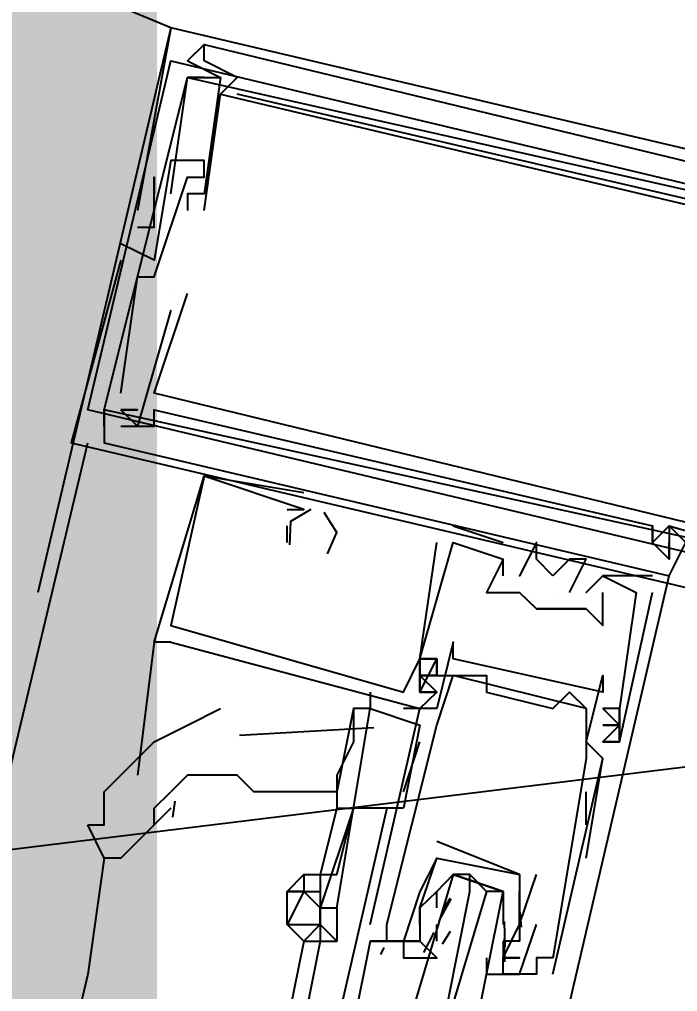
# Model space of a CAD drawing. Header units: feet. Extents: x -84 to 198, y -22 to 181.
# Drawn here: x 125.492 to 126.02, y 152.004 to 152.784 of the extents above; entities that cross this region are included whole.
import ezdxf
from ezdxf.enums import TextEntityAlignment as Align

# ---------------------------------------------------------------- set-up
doc = ezdxf.new("R2010")
doc.units = ezdxf.units.FT
doc.layers.add('A-LINEA', color=7, linetype='CONTINUOUS')
doc.layers.add('A-TEXTO-PDF', color=3, linetype='CONTINUOUS')

msp = doc.modelspace()

# ---------------------------------------------------------------- linework, layer by layer
at = {"layer": 'A-LINEA'}
for p, q in [((125.6133, 152.7778), (125.2933, 152.9111)), ((125.6133, 152.7778), (125.5067, 152.3244)), ((125.6133, 152.7778), (125.6133, 152.7778)), ((125.6133, 152.7778), (125.6133, 152.7778)), ((125.6133, 152.7778), (125.6133, 152.7778)), ((125.6267, 152.7511), (125.64, 152.7644)), ((125.6267, 152.7511), (125.64, 152.7644)), ((125.6267, 152.7511), (125.64, 152.7644)), ((125.64, 152.7644), (125.64, 152.7644)), ((125.64, 152.7644), (125.64, 152.7644)), ((125.64, 152.7644), (125.64, 152.7644)), ((125.6267, 152.7511), (125.6267, 152.7511)), ((125.6267, 152.7511), (125.6267, 152.7511)), ((125.6267, 152.7511), (125.6267, 152.7511)), ((125.6267, 152.7511), (125.6267, 152.7511)), ((125.6267, 152.7511), (125.6267, 152.7511)), ((125.6267, 152.7511), (125.6267, 152.7511)), ((125.64, 152.7511), (125.64, 152.7511)), ((125.64, 152.7511), (125.64, 152.7511)), ((125.64, 152.7511), (125.64, 152.7511)), ((125.64, 152.7511), (125.64, 152.7511)), ((125.64, 152.7511), (125.64, 152.7511)), ((125.64, 152.7511), (125.64, 152.7511)), ((125.64, 152.7378), (125.6267, 152.7378)), ((125.6267, 152.7378), (125.6267, 152.7378)), ((125.6267, 152.7378), (125.6267, 152.7378)), ((125.64, 152.7378), (125.6267, 152.7378)), ((125.6267, 152.7378), (125.6267, 152.7378)), ((125.6267, 152.7378), (125.6267, 152.7378)), ((125.64, 152.7378), (125.6267, 152.7378)), ((125.6267, 152.7378), (125.6267, 152.7378)), ((125.6267, 152.7378), (125.6267, 152.7378)), ((125.64, 152.7378), (125.64, 152.7378)), ((125.64, 152.7378), (125.64, 152.7378)), ((125.64, 152.7378), (125.64, 152.7378)), ((125.64, 152.7378), (125.64, 152.7378)), ((125.64, 152.7378), (125.64, 152.7378)), ((125.64, 152.7378), (125.64, 152.7378)), ((125.6533, 152.7378), (125.6533, 152.7378)), ((125.6533, 152.7378), (125.6533, 152.7378)), ((125.6533, 152.7378), (125.6533, 152.7378)), ((125.6533, 152.7378), (125.6533, 152.7378)), ((125.6533, 152.7378), (125.6533, 152.7378)), ((125.6533, 152.7378), (125.6533, 152.7378)), ((125.6667, 152.7378), (125.6667, 152.7378)), ((125.6667, 152.7378), (125.6667, 152.7378)), ((125.6667, 152.7378), (125.6667, 152.7378)), ((125.6533, 152.7244), (125.6533, 152.7244)), ((125.6533, 152.7244), (125.6533, 152.7244)), ((125.6533, 152.7244), (125.6533, 152.7244)), ((125.6533, 152.7244), (125.6533, 152.7244)), ((125.6533, 152.7244), (125.6533, 152.7244)), ((125.6533, 152.7244), (125.6533, 152.7244)), ((125.6667, 152.7244), (125.6667, 152.7244)), ((125.6667, 152.7244), (125.6667, 152.7244)), ((125.6667, 152.7244), (125.6667, 152.7244)), ((125.6133, 152.6711), (125.6133, 152.6711)), ((125.6133, 152.6711), (125.6133, 152.6711)), ((125.6133, 152.6711), (125.6133, 152.6711)), ((125.64, 152.6711), (125.64, 152.6711)), ((125.64, 152.6711), (125.64, 152.6711)), ((125.64, 152.6711), (125.64, 152.6711)), ((125.6, 152.6578), (125.6, 152.6578)), ((125.6, 152.6578), (125.6, 152.6578)), ((125.6, 152.6578), (125.6, 152.6578)), ((125.6267, 152.6578), (125.6267, 152.6578)), ((125.6267, 152.6578), (125.6267, 152.6578)), ((125.6267, 152.6578), (125.6267, 152.6578)), ((125.64, 152.6578), (125.64, 152.6578)), ((125.64, 152.6578), (125.64, 152.6578)), ((125.64, 152.6578), (125.64, 152.6578)), ((125.6, 152.6444), (125.6, 152.6444)), ((125.6, 152.6444), (125.6, 152.6444)), ((125.6, 152.6444), (125.6, 152.6444)), ((125.6133, 152.6444), (125.6133, 152.6444)), ((125.6133, 152.6444), (125.6133, 152.6444)), ((125.6133, 152.6444), (125.6133, 152.6444)), ((125.6267, 152.6444), (125.6267, 152.6444)), ((125.6267, 152.6444), (125.6267, 152.6444)), ((125.6267, 152.6444), (125.6267, 152.6444)), ((125.64, 152.6444), (125.64, 152.6444)), ((125.64, 152.6444), (125.64, 152.6444)), ((125.64, 152.6444), (125.64, 152.6444)), ((125.5867, 152.6311), (125.5867, 152.6311)), ((125.5867, 152.6311), (125.5867, 152.6311)), ((125.5867, 152.6311), (125.5867, 152.6311)), ((125.6, 152.6311), (125.6, 152.6311)), ((125.6, 152.6311), (125.6, 152.6311)), ((125.6, 152.6311), (125.6, 152.6311)), ((125.6267, 152.6311), (125.6267, 152.6311)), ((125.6267, 152.6311), (125.6267, 152.6311)), ((125.6267, 152.6311), (125.6267, 152.6311)), ((125.64, 152.6311), (125.64, 152.6311)), ((125.64, 152.6311), (125.64, 152.6311)), ((125.64, 152.6311), (125.64, 152.6311)), ((125.5867, 152.6178), (125.5867, 152.6178)), ((125.5867, 152.6178), (125.5867, 152.6178)), ((125.5867, 152.6178), (125.5867, 152.6178)), ((125.6, 152.6178), (125.6, 152.6178)), ((125.6, 152.6178), (125.6, 152.6178)), ((125.6, 152.6178), (125.6, 152.6178)), ((125.5733, 152.6044), (125.5733, 152.6044)), ((125.5733, 152.6044), (125.5733, 152.6044)), ((125.5733, 152.6044), (125.5733, 152.6044)), ((125.5733, 152.5911), (125.5733, 152.5911)), ((125.5733, 152.5911), (125.5733, 152.5911)), ((125.5733, 152.5911), (125.5733, 152.5911)), ((125.6, 152.5911), (125.6, 152.5911)), ((125.6, 152.5911), (125.6, 152.5911)), ((125.6, 152.5911), (125.6, 152.5911)), ((125.5867, 152.5778), (125.5867, 152.5778)), ((125.5867, 152.5778), (125.5867, 152.5778)), ((125.5867, 152.5778), (125.5867, 152.5778)), ((125.6, 152.5778), (125.6, 152.5778)), ((125.6, 152.5778), (125.6, 152.5778)), ((125.6, 152.5778), (125.6, 152.5778)), ((125.6133, 152.5644), (125.6133, 152.5644)), ((125.6133, 152.5644), (125.6133, 152.5644)), ((125.6133, 152.5644), (125.6133, 152.5644)), ((125.6133, 152.5644), (125.6133, 152.5644)), ((125.6133, 152.5644), (125.6133, 152.5644)), ((125.6133, 152.5644), (125.6133, 152.5644)), ((125.6267, 152.5644), (125.6267, 152.5644)), ((125.6267, 152.5644), (125.6267, 152.5644)), ((125.6267, 152.5644), (125.6267, 152.5644)), ((125.6133, 152.5511), (125.6133, 152.5511)), ((125.6133, 152.5511), (125.6133, 152.5511)), ((125.6133, 152.5511), (125.6133, 152.5511)), ((125.5733, 152.4844), (125.5733, 152.4844)), ((125.5733, 152.4844), (125.5733, 152.4844)), ((125.5733, 152.4844), (125.5733, 152.4844)), ((125.6, 152.4844), (125.6, 152.4844)), ((125.6, 152.4844), (125.6, 152.4844)), ((125.6, 152.4844), (125.6, 152.4844)), ((128.4377, 152.4797), (36.6895, 141.2395)), ((125.56, 152.4711), (125.56, 152.4711)), ((125.56, 152.4711), (125.56, 152.4711)), ((125.56, 152.4711), (125.56, 152.4711)), ((125.56, 152.4711), (125.56, 152.4711)), ((125.56, 152.4711), (125.56, 152.4711)), ((125.56, 152.4711), (125.56, 152.4711)), ((125.5733, 152.4711), (125.5733, 152.4711)), ((125.5733, 152.4711), (125.5733, 152.4711)), ((125.5733, 152.4711), (125.5733, 152.4711)), ((125.5733, 152.4711), (125.5733, 152.4711)), ((125.5733, 152.4711), (125.5733, 152.4711)), ((125.5733, 152.4711), (125.5733, 152.4711)), ((125.5733, 152.4711), (125.5733, 152.4711)), ((125.5733, 152.4711), (125.5733, 152.4711)), ((125.5733, 152.4711), (125.5733, 152.4711)), ((125.5867, 152.4711), (125.5867, 152.4711)), ((125.5867, 152.4711), (125.5867, 152.4711)), ((125.5867, 152.4711), (125.5867, 152.4711)), ((125.6, 152.4711), (125.6, 152.4711)), ((125.6, 152.4711), (125.6, 152.4711)), ((125.6, 152.4711), (125.6, 152.4711)), ((125.56, 152.4578), (125.56, 152.4578)), ((125.56, 152.4578), (125.56, 152.4578)), ((125.56, 152.4578), (125.56, 152.4578)), ((125.5733, 152.4578), (125.5733, 152.4578)), ((125.5733, 152.4578), (125.5733, 152.4578)), ((125.5733, 152.4578), (125.5733, 152.4578)), ((125.5867, 152.4578), (125.5867, 152.4578)), ((125.5867, 152.4578), (125.5867, 152.4578)), ((125.5867, 152.4578), (125.5867, 152.4578)), ((125.6, 152.4578), (125.6, 152.4578)), ((125.6, 152.4578), (125.6, 152.4578)), ((125.6, 152.4578), (125.6, 152.4578)), ((123.6933, 144.6711), (125.5467, 152.4444)), ((125.5333, 152.4444), (125.5333, 152.4444)), ((125.5333, 152.4444), (125.5333, 152.4444)), ((125.5333, 152.4444), (125.5333, 152.4444)), ((125.56, 152.4444), (125.56, 152.4444)), ((125.56, 152.4444), (125.56, 152.4444)), ((125.56, 152.4444), (125.56, 152.4444)), ((125.6, 152.2844), (125.64, 152.4178)), ((125.6, 152.2844), (125.64, 152.4178)), ((125.6, 152.2844), (125.64, 152.4178)), ((125.72, 152.4044), (125.64, 152.4178)), ((125.64, 152.4178), (125.64, 152.4178)), ((125.64, 152.4178), (125.64, 152.4178)), ((125.72, 152.4044), (125.64, 152.4178)), ((125.64, 152.4178), (125.64, 152.4178)), ((125.64, 152.4178), (125.64, 152.4178)), ((125.72, 152.4044), (125.64, 152.4178)), ((125.64, 152.4178), (125.64, 152.4178)), ((125.64, 152.4178), (125.64, 152.4178)), ((125.72, 152.4044), (125.72, 152.4044)), ((125.72, 152.4044), (125.72, 152.4044)), ((125.72, 152.4044), (125.72, 152.4044)), ((125.7067, 152.3911), (125.7067, 152.3911)), ((125.7067, 152.3911), (125.7067, 152.3911)), ((125.7067, 152.3911), (125.7067, 152.3911)), ((125.72, 152.3911), (125.72, 152.3911)), ((125.72, 152.3911), (125.72, 152.3911)), ((125.72, 152.3911), (125.72, 152.3911)), ((125.72, 152.3911), (125.72, 152.3911)), ((125.72, 152.3911), (125.72, 152.3911)), ((125.72, 152.3911), (125.72, 152.3911)), ((125.72, 152.3911), (125.72, 152.3911)), ((125.72, 152.3911), (125.72, 152.3911)), ((125.72, 152.3911), (125.72, 152.3911)), ((125.7067, 152.3644), (125.7067, 152.3778)), ((125.7067, 152.3778), (125.7067, 152.3778)), ((125.7067, 152.3644), (125.7067, 152.3778)), ((125.7067, 152.3778), (125.7067, 152.3778)), ((125.7067, 152.3644), (125.7067, 152.3778)), ((125.7067, 152.3778), (125.7067, 152.3778)), ((125.72, 152.3778), (125.72, 152.3778)), ((125.72, 152.3778), (125.72, 152.3778)), ((125.72, 152.3778), (125.72, 152.3778)), ((125.84, 152.3778), (125.88, 152.3644)), ((125.84, 152.3778), (125.84, 152.3778)), ((125.84, 152.3778), (125.88, 152.3644)), ((125.84, 152.3778), (125.84, 152.3778)), ((125.84, 152.3778), (125.88, 152.3644)), ((125.84, 152.3778), (125.84, 152.3778)), ((126, 152.3778), (126, 152.3778)), ((126, 152.3778), (126, 152.3778)), ((126, 152.3778), (126, 152.3778)), ((126.0133, 152.3778), (126.0133, 152.3778)), ((126.0133, 152.3778), (126.0133, 152.3778)), ((126.0133, 152.3778), (126.0133, 152.3778)), ((126.0133, 152.3778), (126.0133, 152.3778)), ((126.0133, 152.3778), (126.0133, 152.3778)), ((126.0133, 152.3778), (126.0133, 152.3778)), ((125.7067, 152.3644), (125.7067, 152.3644)), ((125.7067, 152.3644), (125.7067, 152.3644)), ((125.7067, 152.3644), (125.7067, 152.3644)), ((125.72, 152.3644), (125.72, 152.3644)), ((125.72, 152.3644), (125.72, 152.3644)), ((125.72, 152.3644), (125.72, 152.3644)), ((125.72, 152.3644), (125.72, 152.3644)), ((125.72, 152.3644), (125.72, 152.3644)), ((125.72, 152.3644), (125.72, 152.3644)), ((125.8267, 152.3644), (125.8267, 152.3644)), ((125.8267, 152.3644), (125.8267, 152.3644)), ((125.8267, 152.3644), (125.8267, 152.3644)), ((125.84, 152.3644), (125.84, 152.3644)), ((125.84, 152.3644), (125.84, 152.3644)), ((125.84, 152.3644), (125.84, 152.3644)), ((125.84, 152.3644), (125.84, 152.3644)), ((125.84, 152.3644), (125.84, 152.3644)), ((125.84, 152.3644), (125.84, 152.3644)), ((125.88, 152.3644), (125.88, 152.3644)), ((125.88, 152.3644), (125.88, 152.3644)), ((125.88, 152.3644), (125.88, 152.3644)), ((125.9067, 152.3644), (125.9067, 152.3644)), ((125.9067, 152.3644), (125.9067, 152.3644)), ((125.9067, 152.3644), (125.9067, 152.3644)), ((126, 152.3644), (126, 152.3644)), ((126, 152.3644), (126, 152.3644)), ((126, 152.3644), (126, 152.3644)), ((126, 152.3644), (126, 152.3644)), ((126, 152.3644), (126, 152.3644)), ((126, 152.3644), (126, 152.3644)), ((126.0133, 152.3644), (126.0133, 152.3644)), ((126.0133, 152.3644), (126.0133, 152.3644)), ((126.0133, 152.3644), (126.0133, 152.3644)), ((126.0133, 152.3644), (126.0133, 152.3644)), ((126.0133, 152.3644), (126.0133, 152.3644)), ((126.0133, 152.3644), (126.0133, 152.3644)), ((125.88, 152.3511), (125.88, 152.3511)), ((125.88, 152.3511), (125.88, 152.3511)), ((125.88, 152.3511), (125.88, 152.3511)), ((125.88, 152.3511), (125.88, 152.3511)), ((125.88, 152.3511), (125.88, 152.3511)), ((125.88, 152.3511), (125.88, 152.3511)), ((125.9067, 152.3511), (125.9067, 152.3511)), ((125.9067, 152.3511), (125.9067, 152.3511)), ((125.9067, 152.3511), (125.9067, 152.3511)), ((125.9333, 152.3511), (125.9333, 152.3511)), ((125.9333, 152.3511), (125.9333, 152.3511)), ((125.9333, 152.3511), (125.9333, 152.3511)), ((125.9467, 152.3511), (125.9467, 152.3511)), ((125.9467, 152.3511), (125.9467, 152.3511)), ((125.9467, 152.3511), (125.9467, 152.3511)), ((126.0133, 152.3511), (126.0133, 152.3511)), ((126.0133, 152.3511), (126.0133, 152.3511)), ((126.0133, 152.3511), (126.0133, 152.3511)), ((126.0133, 152.3511), (126.0133, 152.3511)), ((126.0133, 152.3511), (126.0133, 152.3511)), ((126.0133, 152.3511), (126.0133, 152.3511)), ((125.88, 152.3378), (125.88, 152.3378)), ((125.88, 152.3378), (125.88, 152.3378)), ((125.88, 152.3378), (125.88, 152.3378)), ((125.8933, 152.3378), (125.8933, 152.3378)), ((125.8933, 152.3378), (125.8933, 152.3378)), ((125.8933, 152.3378), (125.8933, 152.3378)), ((125.92, 152.3378), (125.92, 152.3378)), ((125.92, 152.3378), (125.92, 152.3378)), ((125.92, 152.3378), (125.92, 152.3378)), ((125.92, 151.9378), (126.0133, 152.3378)), ((125.96, 152.3378), (125.96, 152.3378)), ((125.96, 152.3378), (125.96, 152.3378)), ((125.96, 152.3378), (125.96, 152.3378)), ((125.96, 152.3378), (125.96, 152.3378)), ((125.96, 152.3378), (125.96, 152.3378)), ((125.96, 152.3378), (125.96, 152.3378)), ((126, 152.3378), (126, 152.3378)), ((126, 152.3378), (126, 152.3378)), ((126, 152.3378), (126, 152.3378)), ((126.0133, 152.3378), (126.0133, 152.3378)), ((126.0133, 152.3378), (126.0133, 152.3378)), ((126.0133, 152.3378), (126.0133, 152.3378)), ((126.0133, 152.3378), (126.0133, 152.3378)), ((126.0133, 152.3378), (126.0133, 152.3378)), ((126.0133, 152.3378), (126.0133, 152.3378)), ((125.8667, 152.3244), (125.8667, 152.3244)), ((125.8667, 152.3244), (125.8667, 152.3244)), ((125.8667, 152.3244), (125.8667, 152.3244)), ((125.88, 152.3244), (125.88, 152.3244)), ((125.88, 152.3244), (125.8933, 152.3244)), ((125.88, 152.3244), (125.88, 152.3244)), ((125.88, 152.3244), (125.88, 152.3244)), ((125.8933, 152.3244), (125.8933, 152.3244)), ((125.8933, 152.3244), (125.8933, 152.3244)), ((125.8933, 152.3244), (125.8933, 152.3244)), ((125.92, 152.3244), (125.92, 152.3244)), ((125.92, 152.3244), (125.92, 152.3244)), ((125.92, 152.3244), (125.92, 152.3244)), ((125.9333, 152.3244), (125.9333, 152.3244)), ((125.9333, 152.3244), (125.9333, 152.3244)), ((125.9333, 152.3244), (125.9333, 152.3244)), ((125.9467, 152.3244), (125.9467, 152.3244)), ((125.9467, 152.3244), (125.9467, 152.3244)), ((125.9467, 152.3244), (125.9467, 152.3244)), ((125.96, 152.3244), (125.96, 152.3244)), ((125.96, 152.3244), (125.96, 152.3244)), ((125.96, 152.3244), (125.96, 152.3244)), ((125.9867, 152.3244), (125.9867, 152.3244)), ((125.9867, 152.3244), (125.9867, 152.3244)), ((125.9867, 152.3244), (125.9867, 152.3244)), ((126, 152.3244), (126, 152.3244)), ((126, 152.3244), (126, 152.3244)), ((126, 152.3244), (126, 152.3244)), ((125.9067, 152.3111), (125.9067, 152.3111)), ((125.9067, 152.3111), (125.92, 152.3111)), ((125.9067, 152.3111), (125.9067, 152.3111)), ((125.9067, 152.3111), (125.9067, 152.3111)), ((125.92, 152.3111), (125.92, 152.3111)), ((125.92, 152.3111), (125.92, 152.3111)), ((125.92, 152.3111), (125.92, 152.3111)), ((125.9333, 152.3111), (125.9333, 152.3111)), ((125.9333, 152.3111), (125.9333, 152.3111)), ((125.9333, 152.3111), (125.9333, 152.3111)), ((125.9467, 152.3111), (125.9467, 152.3111)), ((125.9467, 152.3111), (125.9467, 152.3111)), ((125.9467, 152.3111), (125.9467, 152.3111)), ((125.6133, 152.2978), (125.6133, 152.2978)), ((125.6133, 152.2978), (125.6133, 152.2978)), ((125.6133, 152.2978), (125.6133, 152.2978)), ((125.96, 152.2978), (125.96, 152.2978)), ((125.96, 152.2978), (125.96, 152.2978)), ((125.96, 152.2978), (125.96, 152.2978)), ((125.6, 152.2844), (125.5867, 152.1778)), ((125.6133, 152.2844), (125.6, 152.2844)), ((125.6, 152.2844), (125.6, 152.2844)), ((125.6133, 152.2844), (125.6, 152.2844)), ((125.6, 152.2844), (125.6, 152.2844)), ((125.6133, 152.2844), (125.6, 152.2844)), ((125.6, 152.2844), (125.6, 152.2844)), ((125.6133, 152.2844), (125.6133, 152.2844)), ((125.6133, 152.2844), (125.6133, 152.2844)), ((125.6133, 152.2844), (125.6133, 152.2844)), ((125.84, 152.2844), (125.84, 152.2844)), ((125.8133, 152.2711), (125.8133, 152.2711)), ((125.8133, 152.2711), (125.8133, 152.2711)), ((125.8133, 152.2711), (125.8133, 152.2711)), ((125.8133, 152.2711), (125.8133, 152.2711)), ((125.8133, 152.2711), (125.8133, 152.2711)), ((125.8133, 152.2711), (125.8133, 152.2711)), ((125.8133, 152.2711), (125.8133, 152.2711)), ((125.8133, 152.2711), (125.8133, 152.2711)), ((125.8133, 152.2711), (125.8133, 152.2711)), ((125.8267, 152.2711), (125.8267, 152.2711)), ((125.8267, 152.2711), (125.8267, 152.2711)), ((125.8267, 152.2711), (125.8267, 152.2711)), ((125.8267, 152.2711), (125.8267, 152.2711)), ((125.8267, 152.2711), (125.8267, 152.2711)), ((125.8267, 152.2711), (125.8267, 152.2711)), ((125.84, 152.2711), (125.84, 152.2711)), ((125.8267, 152.2578), (125.84, 152.2578)), ((125.8267, 152.2578), (125.8267, 152.2578)), ((125.8267, 152.2578), (125.8267, 152.2578)), ((125.8267, 152.2578), (125.8267, 152.2578)), ((125.8267, 152.2578), (125.84, 152.2578)), ((125.8267, 152.2578), (125.8267, 152.2578)), ((125.8267, 152.2578), (125.8267, 152.2578)), ((125.8267, 152.2578), (125.8267, 152.2578)), ((125.8267, 152.2578), (125.84, 152.2578)), ((125.8267, 152.2578), (125.8267, 152.2578)), ((125.8267, 152.2578), (125.8267, 152.2578)), ((125.8267, 152.2578), (125.8267, 152.2578)), ((125.84, 152.2578), (125.84, 152.2578)), ((125.9467, 152.2311), (125.84, 152.2578)), ((125.9467, 152.2311), (125.84, 152.2578)), ((125.9467, 152.2311), (125.84, 152.2578)), ((125.8533, 152.2578), (125.8533, 152.2578)), ((125.8667, 152.2578), (125.8667, 152.2578)), ((125.96, 152.2578), (125.96, 152.2578)), ((125.7733, 152.2444), (125.7733, 152.2311)), ((125.8, 152.2444), (125.8, 152.2444)), ((125.8, 152.2444), (125.8, 152.2444)), ((125.8, 152.2444), (125.8, 152.2444)), ((125.8133, 152.2444), (125.8133, 152.2444)), ((125.8133, 152.2444), (125.8133, 152.2444)), ((125.8133, 152.2444), (125.8133, 152.2444)), ((125.8267, 152.2444), (125.8267, 152.2444)), ((125.8267, 152.2444), (125.8267, 152.2444)), ((125.8267, 152.2444), (125.8267, 152.2444)), ((125.8267, 152.2444), (125.8267, 152.2444)), ((125.8267, 152.2444), (125.8267, 152.2444)), ((125.8267, 152.2444), (125.8267, 152.2444)), ((125.8667, 152.2444), (125.8667, 152.2444)), ((125.9333, 152.2444), (125.9333, 152.2444)), ((125.96, 152.2444), (125.96, 152.2444)), ((125.7733, 152.0578), (125.8133, 152.2311)), ((125.8133, 152.2311), (125.8, 152.2311)), ((125.8133, 152.2311), (125.8133, 152.2311)), ((125.8133, 152.2311), (125.8133, 152.2311)), ((125.8133, 152.2311), (125.8133, 152.2311)), ((125.8133, 152.2311), (125.8133, 152.2311)), ((125.8267, 152.2311), (125.8267, 152.2311)), ((125.92, 152.2311), (125.92, 152.2311)), ((125.9467, 152.2311), (125.9467, 152.2311)), ((125.9733, 152.2311), (125.96, 152.2311)), ((125.9733, 152.2311), (125.9733, 152.2311)), ((125.9733, 152.2311), (125.9733, 152.2311)), ((125.9733, 152.2311), (125.9733, 152.2311)), ((125.9733, 152.2311), (125.9733, 152.2311)), ((125.7762, 152.2157), (125.6685, 152.2095)), ((125.8133, 152.2178), (125.8, 152.1511)), ((125.8267, 152.2178), (125.8267, 152.2178)), ((125.8, 152.1644), (125.8133, 152.2044)), ((125.9467, 152.2044), (125.9467, 152.2044)), ((125.96, 152.2044), (125.96, 152.2044)), ((125.96, 152.2044), (125.96, 152.2044)), ((125.96, 152.2044), (125.96, 152.2044)), ((125.96, 152.2044), (125.96, 152.2044)), ((125.9733, 152.2044), (125.9733, 152.2044)), ((125.9733, 152.2044), (125.9733, 152.2044)), ((125.9733, 152.2044), (125.9733, 152.2044)), ((125.9733, 152.2044), (125.9733, 152.2044)), ((125.9733, 152.2044), (125.9733, 152.2044)), ((125.9733, 152.2044), (125.9733, 152.2044)), ((125.5867, 152.1911), (125.5867, 152.1911)), ((125.9467, 152.1911), (125.9467, 152.1911)), ((125.9467, 152.1111), (125.96, 152.1911)), ((125.9467, 152.1111), (125.96, 152.1911)), ((125.96, 152.1911), (125.96, 152.1911)), ((125.7467, 152.1644), (125.7467, 152.1644)), ((125.7467, 152.1644), (125.7467, 152.1644)), ((125.9467, 152.1378), (125.9467, 152.1644)), ((125.9467, 152.1644), (125.9467, 152.1644)), ((125.6166, 152.1567), (125.6148, 152.1439)), ((125.6133, 152.1511), (125.6, 152.1378)), ((125.7467, 152.1511), (125.7333, 152.0978)), ((125.7867, 152.1511), (125.7467, 151.9778)), ((125.7467, 152.0978), (125.76, 152.1511)), ((125.76, 152.1511), (125.76, 152.1511)), ((125.9467, 152.1378), (125.9467, 152.1378)), ((125.8267, 152.1244), (125.8267, 152.1244)), ((125.56, 152.1111), (125.5467, 152.0178)), ((125.8267, 152.1111), (125.8267, 152.1111)), ((125.8267, 152.1111), (125.8267, 152.1111)), ((125.8533, 152.0978), (125.8667, 152.0844)), ((125.8933, 152.0978), (125.8933, 152.0978)), ((125.8933, 152.0978), (125.8933, 152.0978)), ((125.9067, 152.0978), (125.9067, 152.0978)), ((125.7067, 152.0844), (125.7067, 152.0844)), ((125.8133, 152.0844), (125.8133, 152.0844)), ((125.84, 152.0844), (125.84, 152.0844)), ((125.8286, 152.0606), (125.8383, 152.0785)), ((125.8315, 152.0689), (125.8377, 152.079)), ((125.8133, 152.0711), (125.8133, 152.0711)), ((125.8133, 152.0711), (125.8133, 152.0711)), ((125.88, 152.0711), (125.88, 152.0711)), ((125.8935, 152.0676), (125.8945, 152.0557)), ((125.8809, 152.0601), (125.8814, 152.0397)), ((125.7733, 152.0578), (125.7733, 152.0578)), ((125.7867, 152.0578), (125.7867, 152.0578)), ((125.7867, 152.0578), (125.7867, 152.0578)), ((125.8133, 152.0578), (125.8133, 152.0578)), ((125.8164, 152.0352), (125.8248, 152.0514)), ((125.8267, 152.0578), (125.8267, 152.0578)), ((125.8267, 152.0444), (125.8267, 152.0578)), ((125.8315, 152.0422), (125.8377, 152.0524)), ((125.8933, 152.0578), (125.8933, 152.0578)), ((125.8933, 152.0578), (125.8933, 152.0578)), ((125.9067, 152.0578), (125.9067, 152.0578)), ((125.72, 152.0444), (125.7067, 151.9778)), ((125.7333, 152.0444), (125.72, 151.9778)), ((125.7733, 152.0444), (125.8133, 152.0444)), ((125.7733, 152.0444), (125.7733, 152.0444)), ((125.7867, 152.0444), (125.7733, 152.0444)), ((125.7867, 152.0444), (125.7733, 152.0444)), ((125.7867, 152.0444), (125.7733, 152.0444)), ((125.7867, 152.0444), (125.7867, 152.0444)), ((125.7867, 152.0444), (125.7867, 152.0444)), ((125.8, 152.0444), (125.8, 152.0444)), ((125.8133, 152.0444), (125.8133, 152.0444)), ((125.8267, 152.0444), (125.8267, 152.0444)), ((125.8267, 152.0444), (125.8267, 152.0444)), ((125.88, 152.0444), (125.88, 152.0444)), ((125.88, 152.0444), (125.88, 152.0311)), ((125.88, 152.0444), (125.88, 152.0444)), ((125.8808, 152.0462), (125.8811, 152.0279)), ((125.8933, 152.0444), (125.8933, 152.0444)), ((125.7818, 152.0338), (125.7845, 152.0394)), ((125.7818, 152.0338), (125.7845, 152.0394)), ((125.7818, 152.0338), (125.7845, 152.0394)), ((125.8801, 152.0409), (125.8812, 152.029)), ((125.88, 152.0311), (125.88, 152.0311)), ((125.9067, 152.0311), (125.9067, 152.0311)), ((125.92, 152.0311), (125.92, 152.0311)), ((125.5467, 152.0178), (124.7467, 148.6444)), ((125.88, 152.0178), (125.88, 152.0178)), ((125.8933, 152.0178), (125.8933, 152.0178)), ((125.9067, 152.0178), (125.9067, 152.0178)), ((125.9067, 152.0178), (125.9067, 152.0178)), ((125.92, 152.0178), (125.92, 152.0178))]:
    msp.add_line(p, q, dxfattribs=at)
for points in [[(126.2933, 152.6178), (125.6133, 152.7778), (125.5867, 152.6311)], [(126.2933, 152.6178), (125.6133, 152.7778), (125.5867, 152.6311)], [(126.2933, 152.6178), (125.6133, 152.7778), (125.5867, 152.6311)], [(125.6533, 152.7244), (125.6667, 152.7378), (125.64, 152.7511), (125.64, 152.7644), (125.6267, 152.7511)], [(125.6533, 152.7244), (125.6667, 152.7378), (125.64, 152.7511), (125.64, 152.7644), (125.6267, 152.7511)], [(125.6533, 152.7244), (125.6667, 152.7378), (125.64, 152.7511), (125.64, 152.7644), (125.6267, 152.7511)], [(125.64, 152.7644), (126.08, 152.6578), (126.08, 152.6444)], [(125.64, 152.7644), (126.08, 152.6578), (126.08, 152.6444)], [(125.64, 152.7644), (126.08, 152.6578), (126.08, 152.6444)], [(125.5467, 152.4711), (125.6133, 152.7511), (126.1733, 152.6178), (126.1067, 152.3378), (125.5467, 152.4711)], [(125.6267, 152.7511), (125.6533, 152.7378), (125.64, 152.6444), (125.6267, 152.6444), (125.6267, 152.6311)], [(125.6267, 152.7511), (125.6533, 152.7378), (125.64, 152.6444), (125.6267, 152.6444), (125.6267, 152.6311)], [(125.6267, 152.7511), (125.6533, 152.7378), (125.64, 152.6444), (125.6267, 152.6444), (125.6267, 152.6311)], [(125.56, 152.4711), (125.6267, 152.7378), (126.16, 152.6178), (126.1067, 152.3511), (125.56, 152.4711)], [(125.6133, 152.6444), (125.6267, 152.7378), (125.64, 152.7378), (125.6533, 152.7378)], [(125.6133, 152.6444), (125.6267, 152.7378), (125.64, 152.7378), (125.6533, 152.7378)], [(125.6133, 152.6444), (125.6267, 152.7378), (125.64, 152.7378), (125.6533, 152.7378)], [(125.64, 152.6311), (125.6533, 152.7244), (126.16, 152.6044), (126.1333, 152.5111), (126.1333, 152.5111), (126.1467, 152.5244), (126.16, 152.6044)], [(125.64, 152.6311), (125.6533, 152.7244), (126.16, 152.6044), (126.1333, 152.5111), (126.1333, 152.5111), (126.1467, 152.5244), (126.16, 152.6044)], [(125.64, 152.6311), (125.6533, 152.7244), (126.16, 152.6044), (126.1333, 152.5111), (126.1333, 152.5111), (126.1467, 152.5244), (126.16, 152.6044)], [(126.1733, 152.6311), (126.16, 152.6044), (126.0667, 152.6311), (126.0667, 152.6444), (126.08, 152.6444), (126.0667, 152.6444), (126.0667, 152.6311), (125.6667, 152.7244)], [(126.1733, 152.6311), (126.16, 152.6044), (126.0667, 152.6311), (126.0667, 152.6444), (126.08, 152.6444), (126.0667, 152.6444), (126.0667, 152.6311), (125.6667, 152.7244)], [(126.1733, 152.6311), (126.16, 152.6044), (126.0667, 152.6311), (126.0667, 152.6444), (126.08, 152.6444), (126.0667, 152.6444), (126.0667, 152.6311), (125.6667, 152.7244)], [(125.5733, 152.4844), (125.5867, 152.5778), (125.6, 152.5778), (125.6267, 152.6578), (125.64, 152.6578), (125.64, 152.6711), (125.6133, 152.6711), (125.6, 152.5911), (125.5733, 152.6044)], [(125.5733, 152.4844), (125.5867, 152.5778), (125.6, 152.5778), (125.6267, 152.6578), (125.64, 152.6578), (125.64, 152.6711), (125.6133, 152.6711), (125.6, 152.5911), (125.5733, 152.6044)], [(125.5733, 152.4844), (125.5867, 152.5778), (125.6, 152.5778), (125.6267, 152.6578), (125.64, 152.6578), (125.64, 152.6711), (125.6133, 152.6711), (125.6, 152.5911), (125.5733, 152.6044)], [(125.5867, 152.6178), (125.6, 152.6178), (125.6, 152.6311), (125.6, 152.6578), (125.6, 152.6444)], [(125.5867, 152.6178), (125.6, 152.6178), (125.6, 152.6311), (125.6, 152.6578), (125.6, 152.6444)], [(125.5867, 152.6178), (125.6, 152.6178), (125.6, 152.6311), (125.6, 152.6578), (125.6, 152.6444)], [(125.5733, 152.5911), (125.5333, 152.4444), (126.2133, 152.2844)], [(125.5733, 152.5911), (125.5333, 152.4444), (126.2133, 152.2844)], [(125.5733, 152.5911), (125.5333, 152.4444), (126.2133, 152.2844)], [(126.1067, 152.3644), (126.12, 152.4311), (126.1333, 152.4311), (126.12, 152.4444), (126.12, 152.4444), (126.0933, 152.3644), (125.6, 152.4844), (125.6267, 152.5644)], [(126.1067, 152.3644), (126.12, 152.4311), (126.1333, 152.4311), (126.12, 152.4444), (126.12, 152.4444), (126.0933, 152.3644), (125.6, 152.4844), (125.6267, 152.5644)], [(126.1067, 152.3644), (126.12, 152.4311), (126.1333, 152.4311), (126.12, 152.4444), (126.12, 152.4444), (126.0933, 152.3644), (125.6, 152.4844), (125.6267, 152.5644)], [(125.6133, 152.5511), (125.5867, 152.4578), (125.5733, 152.4711)], [(125.6133, 152.5511), (125.5867, 152.4578), (125.5733, 152.4711)], [(125.6133, 152.5511), (125.5867, 152.4578), (125.5733, 152.4711)], [(125.56, 152.4578), (125.56, 152.4578), (125.56, 152.4711)], [(125.56, 152.4711), (125.56, 152.4444), (126.0133, 152.3378), (126.0267, 152.3644), (126.0133, 152.3778), (126.0133, 152.3644), (126.0133, 152.3511)], [(125.56, 152.4578), (125.56, 152.4578), (125.56, 152.4711)], [(125.56, 152.4711), (125.56, 152.4444), (126.0133, 152.3378), (126.0267, 152.3644), (126.0133, 152.3778), (126.0133, 152.3644), (126.0133, 152.3511)], [(125.56, 152.4578), (125.56, 152.4578), (125.56, 152.4711)], [(125.56, 152.4711), (125.56, 152.4444), (126.0133, 152.3378), (126.0267, 152.3644), (126.0133, 152.3778), (126.0133, 152.3644), (126.0133, 152.3511)], [(125.5733, 152.4578), (125.6, 152.4578), (125.6, 152.4711), (126, 152.3778), (126, 152.3644), (126.0133, 152.3511), (126.0133, 152.3644)], [(125.5733, 152.4711), (125.5867, 152.4711), (125.5733, 152.4711)], [(125.5733, 152.4578), (125.6, 152.4578), (125.6, 152.4711), (126, 152.3778), (126, 152.3644), (126.0133, 152.3511), (126.0133, 152.3644)], [(125.5733, 152.4711), (125.5867, 152.4711), (125.5733, 152.4711)], [(125.5733, 152.4578), (125.6, 152.4578), (125.6, 152.4711), (126, 152.3778), (126, 152.3644), (126.0133, 152.3511), (126.0133, 152.3644)], [(125.5733, 152.4711), (125.5867, 152.4711), (125.5733, 152.4711)], [(125.7067, 152.3911), (125.72, 152.3911), (125.64, 152.4178), (125.6133, 152.2978), (125.8, 152.2444), (125.8133, 152.2711), (125.8133, 152.2711), (125.8267, 152.3644)], [(125.7067, 152.3911), (125.72, 152.3911), (125.64, 152.4178), (125.6133, 152.2978), (125.8, 152.2444), (125.8133, 152.2711), (125.8133, 152.2711), (125.8267, 152.3644)], [(125.7067, 152.3911), (125.72, 152.3911), (125.64, 152.4178), (125.6133, 152.2978), (125.8, 152.2444), (125.8133, 152.2711), (125.8133, 152.2711), (125.8267, 152.3644)], [(125.7256, 152.3911), (125.7095, 152.3814), (125.7086, 152.3626)], [(125.7256, 152.3911), (125.7095, 152.3814), (125.7086, 152.3626)], [(125.7256, 152.3911), (125.7095, 152.3814), (125.7086, 152.3626)], [(125.7391, 152.3554), (125.7466, 152.3726), (125.7365, 152.3885)], [(125.7391, 152.3554), (125.7466, 152.3726), (125.7365, 152.3885)], [(125.7391, 152.3554), (125.7466, 152.3726), (125.7365, 152.3885)], [(126, 152.3644), (126.0133, 152.3778), (126.1067, 152.3511)], [(126.0133, 152.3511), (126, 152.3644), (126, 152.3644), (126, 152.3778)], [(126, 152.3644), (126.0133, 152.3778), (126.1067, 152.3511)], [(126.0133, 152.3511), (126, 152.3644), (126, 152.3644), (126, 152.3778)], [(126, 152.3644), (126.0133, 152.3778), (126.1067, 152.3511)], [(126.0133, 152.3511), (126, 152.3644), (126, 152.3644), (126, 152.3778)], [(125.6133, 152.2844), (125.8133, 152.2311), (125.8267, 152.2444), (125.8133, 152.2444), (125.8133, 152.2711), (125.8267, 152.2711), (125.8267, 152.2578), (125.8267, 152.2711), (125.8133, 152.2711), (125.84, 152.3644), (125.88, 152.3511), (125.8667, 152.3244), (125.88, 152.3244), (125.8933, 152.3244), (125.9067, 152.3111), (125.92, 152.3111), (125.9333, 152.3111), (125.9467, 152.3111), (125.96, 152.2978), (125.96, 152.3244)], [(125.6133, 152.2844), (125.8133, 152.2311), (125.8267, 152.2444), (125.8133, 152.2444), (125.8133, 152.2711), (125.8267, 152.2711), (125.8267, 152.2578), (125.8267, 152.2711), (125.8133, 152.2711), (125.84, 152.3644), (125.88, 152.3511), (125.8667, 152.3244), (125.88, 152.3244), (125.8933, 152.3244), (125.9067, 152.3111), (125.92, 152.3111), (125.9333, 152.3111), (125.9467, 152.3111), (125.96, 152.2978), (125.96, 152.3244)], [(125.6133, 152.2844), (125.8133, 152.2311), (125.8267, 152.2444), (125.8133, 152.2444), (125.8133, 152.2711), (125.8267, 152.2711), (125.8267, 152.2578), (125.8267, 152.2711), (125.8133, 152.2711), (125.84, 152.3644), (125.88, 152.3511), (125.8667, 152.3244), (125.88, 152.3244), (125.8933, 152.3244), (125.9067, 152.3111), (125.92, 152.3111), (125.9333, 152.3111), (125.9467, 152.3111), (125.96, 152.2978), (125.96, 152.3244)], [(125.92, 152.3378), (125.9067, 152.3511), (125.9067, 152.3644), (125.8933, 152.3378), (125.8933, 152.3378)], [(125.92, 152.3378), (125.9067, 152.3511), (125.9067, 152.3644), (125.8933, 152.3378), (125.8933, 152.3378)], [(125.92, 152.3378), (125.9067, 152.3511), (125.9067, 152.3644), (125.8933, 152.3378), (125.8933, 152.3378)], [(125.88, 152.3378), (125.88, 152.3511), (125.88, 152.3511)], [(125.88, 152.3378), (125.88, 152.3511), (125.88, 152.3511)], [(125.88, 152.3378), (125.88, 152.3511), (125.88, 152.3511)], [(125.9333, 152.3244), (125.9467, 152.3511), (125.9333, 152.3511), (125.92, 152.3378)], [(125.9333, 152.3244), (125.9467, 152.3511), (125.9333, 152.3511), (125.92, 152.3378)], [(125.9333, 152.3244), (125.9467, 152.3511), (125.9333, 152.3511), (125.92, 152.3378)], [(125.96, 152.3378), (125.96, 152.3378), (125.9467, 152.3244), (125.9467, 152.3244)], [(125.96, 152.3378), (125.96, 152.3378), (125.9467, 152.3244), (125.9467, 152.3244)], [(125.96, 152.3378), (125.96, 152.3378), (125.9467, 152.3244), (125.9467, 152.3244)], [(126, 152.3378), (125.96, 152.3378), (125.9867, 152.3244), (125.9733, 152.2311), (125.9733, 152.2044), (125.96, 152.2044), (125.9733, 152.2044), (126, 152.3244), (126, 152.3244)], [(126, 152.3378), (125.96, 152.3378), (125.9867, 152.3244), (125.9733, 152.2311), (125.9733, 152.2044), (125.96, 152.2044), (125.9733, 152.2044), (126, 152.3244), (126, 152.3244)], [(126, 152.3378), (125.96, 152.3378), (125.9867, 152.3244), (125.9733, 152.2311), (125.9733, 152.2044), (125.96, 152.2044), (125.9733, 152.2044), (126, 152.3244), (126, 152.3244)], [(125.9067, 152.3111), (125.9067, 152.3111), (125.8933, 152.3244)], [(125.9467, 152.3111), (125.92, 152.3111), (125.9067, 152.3111)], [(125.92, 152.0178), (125.96, 152.1911), (125.9467, 152.2044), (125.96, 152.2578), (125.96, 152.2444), (125.84, 152.2711), (125.84, 152.2844), (125.8267, 152.2311), (125.8133, 152.2311)], [(125.8267, 152.2444), (125.8133, 152.2444), (125.8267, 152.2711), (125.8133, 152.2711), (125.8133, 152.2444), (125.8133, 152.2444)], [(125.8267, 152.2444), (125.8133, 152.2444), (125.8267, 152.2711), (125.8133, 152.2711), (125.8133, 152.2444), (125.8133, 152.2444)], [(125.8267, 152.2444), (125.8133, 152.2444), (125.8267, 152.2711), (125.8133, 152.2711), (125.8133, 152.2444), (125.8133, 152.2444)], [(125.7867, 152.0578), (125.8267, 152.2178), (125.84, 152.2578), (125.8533, 152.2578), (125.8667, 152.2578), (125.8667, 152.2444), (125.92, 152.2311), (125.9333, 152.2444), (125.9467, 152.2311), (125.9467, 152.1911), (125.92, 152.0311), (125.9067, 152.0311), (125.9067, 152.0178), (125.8933, 152.0178), (125.9067, 152.0578)], [(125.8267, 152.2578), (125.8133, 152.2578), (125.8267, 152.2578)], [(125.8133, 152.2444), (125.8267, 152.2444), (125.8133, 152.2578), (125.8267, 152.2444)], [(125.8267, 152.2578), (125.8133, 152.2578), (125.8267, 152.2578)], [(125.8133, 152.2444), (125.8267, 152.2444), (125.8133, 152.2578), (125.8267, 152.2444)], [(125.8267, 152.2578), (125.8133, 152.2578), (125.8267, 152.2578)], [(125.8133, 152.2444), (125.8267, 152.2444), (125.8133, 152.2578), (125.8267, 152.2444)], [(125.8267, 152.2444), (125.8133, 152.2444), (125.8267, 152.2444)], [(125.8267, 152.2444), (125.8133, 152.2444), (125.8267, 152.2444)], [(125.8267, 152.2444), (125.8133, 152.2444), (125.8267, 152.2444)], [(125.5467, 152.1378), (125.56, 152.1378), (125.56, 152.1644), (125.6, 152.2044), (125.6267, 152.2178), (125.6533, 152.2311)], [(125.7467, 152.1644), (125.7467, 152.1644), (125.7467, 152.1511), (125.76, 152.1511), (125.7733, 152.2311), (125.76, 152.2311), (125.7467, 152.1644)], [(125.76, 152.2311), (125.76, 152.2178), (125.76, 152.2044), (125.7467, 152.1778), (125.7467, 152.1644), (125.7467, 152.1644)], [(125.8, 152.1511), (125.76, 152.1511), (125.7733, 152.2311), (125.8133, 152.2178)], [(125.96, 152.2311), (125.9733, 152.2178), (125.96, 152.2311)], [(125.96, 152.2044), (125.9733, 152.2178), (125.96, 152.2311)], [(125.96, 152.2044), (125.9733, 152.2044), (125.9733, 152.2311), (125.9733, 152.2311), (125.9733, 152.2044), (125.9733, 152.2044)], [(125.96, 152.2178), (125.9733, 152.2178), (125.96, 152.2178)], [(125.96, 152.2178), (125.9733, 152.2178), (125.96, 152.2178)], [(125.9467, 152.1111), (125.9467, 152.1111), (125.9467, 152.1111), (125.96, 152.1911), (125.96, 152.1911), (125.96, 152.1911)], [(125.7467, 152.1644), (125.7333, 152.1644), (125.72, 152.1644), (125.6933, 152.1644), (125.68, 152.1644), (125.6667, 152.1778), (125.6533, 152.1778), (125.64, 152.1778), (125.6267, 152.1778), (125.6133, 152.1644)], [(125.6, 152.1378), (125.6, 152.1511), (125.6133, 152.1644)], [(125.76, 152.1511), (125.7333, 152.0711), (125.7467, 152.0711), (125.76, 152.1511)], [(125.6, 152.1378), (125.5733, 152.1111), (125.56, 152.1111), (125.5467, 152.1378)], [(125.8933, 152.0978), (125.8933, 152.0978), (125.8267, 152.1244)], [(125.8267, 152.1111), (125.8267, 152.1111), (125.8133, 152.0844)], [(125.8133, 152.0578), (125.8133, 152.0711), (125.8267, 152.1111), (125.8933, 152.0978), (125.8933, 152.0578), (125.8933, 152.0444), (125.88, 152.0444)], [(125.72, 152.0844), (125.7067, 152.0844), (125.72, 152.0978), (125.72, 152.0844), (125.7333, 152.0844)], [(125.72, 152.0978), (125.72, 152.0978), (125.7333, 152.0978), (125.7467, 152.0978)], [(125.7333, 152.0978), (125.7333, 152.0844), (125.7333, 152.0711), (125.7333, 152.0711)], [(125.88, 152.0844), (125.84, 152.0978), (125.8267, 152.0844), (125.8133, 152.0711), (125.8133, 152.0444), (125.8, 152.0444), (125.8, 152.0311), (125.8267, 152.0311), (125.8133, 152.0444)], [(125.8533, 151.9511), (125.88, 152.0844), (125.8667, 152.0844), (125.8267, 151.9511), (125.8533, 152.0844), (125.8533, 152.0978), (125.84, 152.0978), (125.8, 151.9644)], [(125.8267, 152.0711), (125.8267, 152.0844), (125.84, 152.0978), (125.88, 152.0844), (125.88, 152.0711), (125.88, 152.0578)], [(125.8933, 152.0578), (125.8933, 152.0578), (125.9067, 152.0978)], [(125.7333, 152.0711), (125.72, 152.0844), (125.7067, 152.0578), (125.7333, 152.0578)], [(125.7067, 152.0578), (125.7067, 152.0711), (125.7067, 152.0844), (125.72, 152.0844), (125.72, 152.0844)], [(125.8133, 152.0844), (125.8, 152.0444), (125.7867, 152.0444), (125.7867, 152.0578)], [(125.8667, 152.0311), (125.8667, 152.0178), (125.8933, 152.0178), (125.88, 152.0178), (125.88, 152.0311), (125.8933, 152.0311), (125.88, 152.0311), (125.8933, 152.0578), (125.8933, 152.0844)], [(125.7067, 152.0578), (125.7067, 152.0578), (125.7067, 152.0711)], [(125.7467, 152.0711), (125.7467, 152.0444), (125.7333, 152.0578), (125.7333, 152.0578), (125.7333, 152.0711), (125.7333, 152.0578)], [(125.7067, 152.0578), (125.7067, 152.0578), (125.72, 152.0444), (125.7333, 152.0444), (125.7333, 152.0444)], [(125.72, 152.0444), (125.7333, 152.0578), (125.7333, 152.0444), (125.7467, 152.0444)], [(125.7867, 152.0444), (125.7867, 152.0444), (125.7733, 152.0444), (125.76, 151.9778)], [(125.7867, 152.0444), (125.7867, 152.0444), (125.7733, 152.0444)], [(125.7867, 152.0444), (125.7867, 152.0444), (125.7733, 152.0444)], [(125.9067, 152.0178), (125.88, 152.0178), (125.88, 152.0311), (125.88, 152.0311)]]:
    msp.add_lwpolyline(points, dxfattribs=at)

# ---------------------------------------------------------------- texts
at = {"layer": 'A-TEXTO-PDF'}
msp.add_text('ENCROACHMENT', height=4.186, dxfattribs=at).set_placement((144.8906, 151.2455), align=Align.CENTER)

doc.saveas('drawing.dxf')
